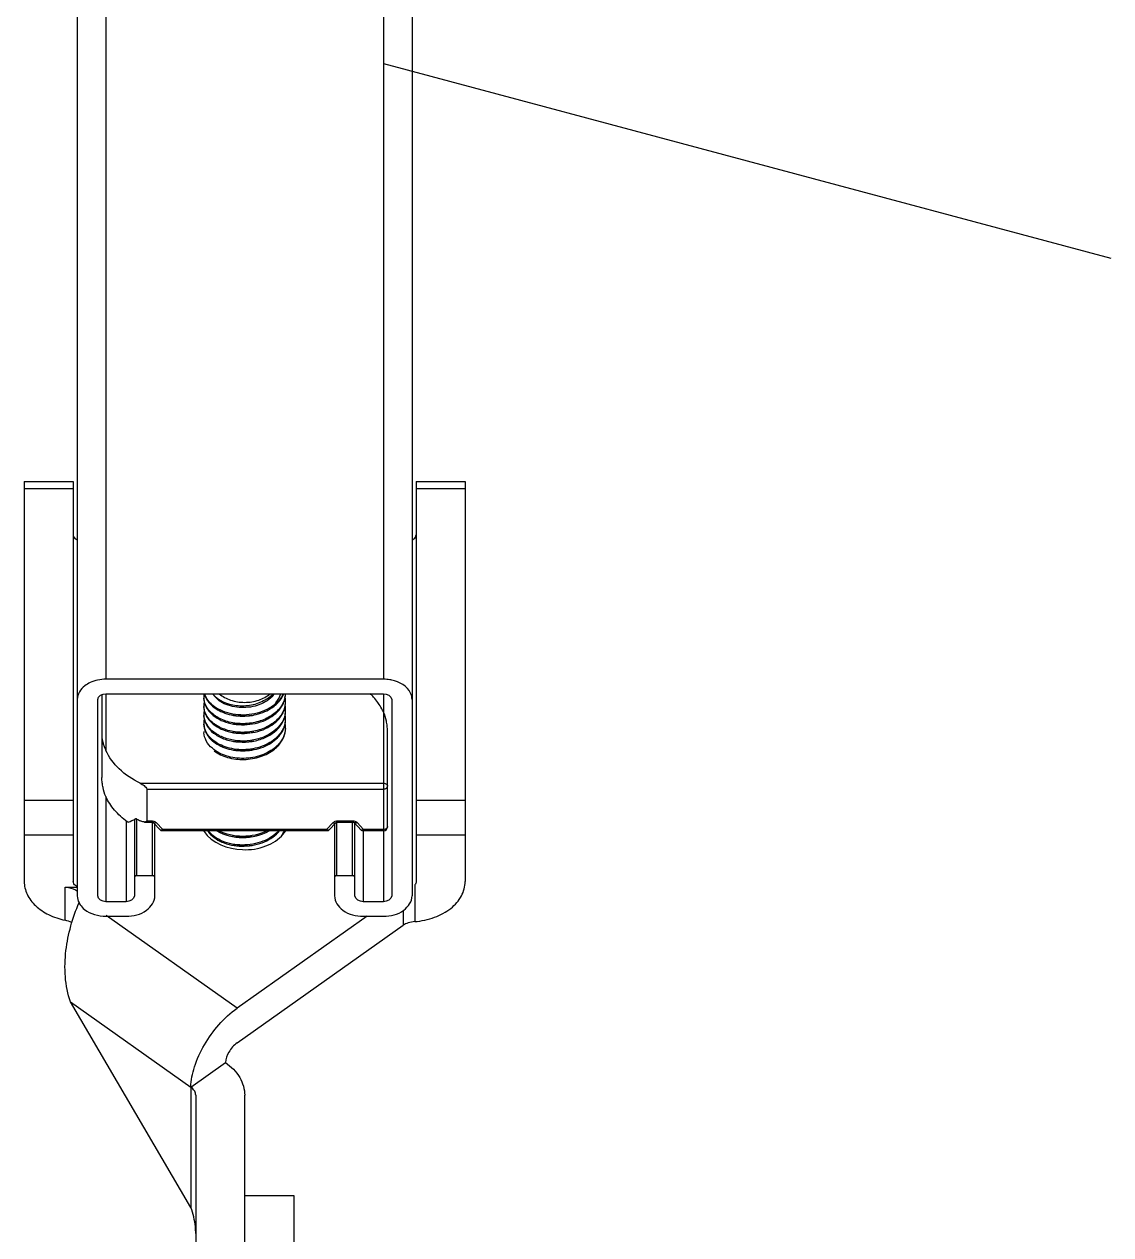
# Model space of a CAD drawing. Header units: inches. Extents: x -1293886 to -986005, y -15154 to 203628.
# Drawn here: x -1247006 to -1246361, y 84623 to 85340 of the extents above; entities that cross this region are included whole.
import ezdxf

# ---------------------------------------------------------------- set-up
doc = ezdxf.new("R2010")
doc.units = ezdxf.units.IN
doc.header["$LTSCALE"] = 100
doc.header["$MEASUREMENT"] = 0
doc.layers.add('W_DIM', color=4, linetype='Continuous')
doc.styles.get("Standard").update_dxf_attribs({"font": 'txt.shx', "bigfont": 'bzhz.shx'})
doc.dimstyles.get("Standard").update_dxf_attribs({"dimtxt": 0.18, "dimasz": 0.18, "dimexe": 0.18, "dimexo": 0.0625, "dimgap": 0.09, "dimtad": 0, "dimtih": 1, "dimtoh": 1, "dimdec": 4, "dimzin": 0, "dimdsep": 46, "dimtxsty": 'Standard', "dimcen": 0.09, "dimadec": 0, "dimazin": 0, "dimtfac": 1, "dimtdec": 4, "dimtofl": 0, "dimtmove": 0, "dimatfit": 3, "dimfxl": 0, "dimtolj": 1, "dimtzin": 0, "dimarcsym": 0})

# ---------------------------------------------------------------- blocks, each defined once
blk = doc.blocks.new('1111')
at = {"layer": 'W_DIM', "color": 7}
for p, q in [((-2286442.82, 1710738.77), (-2286442.82, 1709452.9)), ((-2286278.23, 1710738.77), (-2286278.23, 1709452.9)), ((-2286459.77, 1710726.79), (-2286459.77, 1709324.53)), ((-2286261.29, 1710726.79), (-2286261.29, 1709324.53)), ((-2286491.23, 1709570.11), (-2286462.19, 1709570.11)), ((-2286491.23, 1709570.11), (-2286491.23, 1709333.09)), ((-2286462.19, 1709570.11), (-2286462.19, 1709333.09)), ((-2286258.87, 1709570.11), (-2286229.82, 1709570.11)), ((-2286258.87, 1709570.11), (-2286258.87, 1709333.09)), ((-2286229.82, 1709570.11), (-2286229.82, 1709333.09)), ((-2286491.23, 1709565.86), (-2286462.19, 1709565.86)), ((-2286258.87, 1709565.86), (-2286229.82, 1709565.86)), ((-2286278.23, 1709452.9), (-2286442.82, 1709452.9)), ((-2286447.66, 1709324.53), (-2286447.66, 1709440.92)), ((-2286445.24, 1709443.84), (-2286445.24, 1709394.71)), ((-2286442.82, 1709444.34), (-2286278.23, 1709444.34)), ((-2286442.82, 1709444.34), (-2286442.82, 1709410.77)), ((-2286278.23, 1709444.34), (-2286278.23, 1709321.11)), ((-2286273.39, 1709440.92), (-2286273.39, 1709324.53)), ((-2286275.81, 1709365.61), (-2286275.81, 1709422.09)), ((-2286422.46, 1709391.28), (-2286278.23, 1709391.28)), ((-2286442.82, 1709383.39), (-2286442.82, 1709321.11)), ((-2286418.62, 1709387.86), (-2286278.23, 1709387.86)), ((-2286418.62, 1709387.86), (-2286418.62, 1709369.03)), ((-2286462.19, 1709381.01), (-2286491.23, 1709381.01)), ((-2286229.82, 1709381.01), (-2286258.87, 1709381.01)), ((-2286430.72, 1709368.94), (-2286430.72, 1709321.11)), ((-2286425.88, 1709370.16), (-2286425.88, 1709324.53)), ((-2286424.43, 1709336.51), (-2286424.43, 1709370.03)), ((-2286418.62, 1709369.03), (-2286415.75, 1709369.03)), ((-2286415.75, 1709369.03), (-2286415.75, 1709368.32)), ((-2286305.31, 1709369.03), (-2286296.66, 1709369.03)), ((-2286305.31, 1709369.03), (-2286305.31, 1709368.32)), ((-2286296.66, 1709369.03), (-2286296.66, 1709368.32)), ((-2286419.82, 1709368.32), (-2286415.75, 1709368.32)), ((-2286415.23, 1709336.51), (-2286415.23, 1709368.32)), ((-2286414.69, 1709368.02), (-2286410.48, 1709363.55)), ((-2286413.78, 1709324.53), (-2286413.78, 1709367.05)), ((-2286412.93, 1709367.97), (-2286409.09, 1709363.9)), ((-2286311.41, 1709363.19), (-2286409.64, 1709363.19)), ((-2286311.96, 1709363.9), (-2286409.09, 1709363.9)), ((-2286311.96, 1709363.9), (-2286308.13, 1709367.97)), ((-2286310.58, 1709363.55), (-2286306.37, 1709368.02)), ((-2286307.28, 1709367.05), (-2286307.28, 1709324.53)), ((-2286305.83, 1709336.51), (-2286305.83, 1709368.02)), ((-2286305.31, 1709368.32), (-2286296.66, 1709368.32)), ((-2286296.63, 1709336.51), (-2286296.63, 1709368.32)), ((-2286295.6, 1709368.02), (-2286291.39, 1709363.55)), ((-2286295.18, 1709324.53), (-2286295.18, 1709367.56)), ((-2286293.84, 1709367.97), (-2286290.01, 1709363.9)), ((-2286278.23, 1709363.19), (-2286290.56, 1709363.19)), ((-2286290.33, 1709363.19), (-2286290.33, 1709321.11)), ((-2286278.23, 1709363.9), (-2286290.01, 1709363.9)), ((-2286462.19, 1709360.48), (-2286491.23, 1709360.48)), ((-2286229.82, 1709360.48), (-2286258.87, 1709360.48)), ((-2286415.23, 1709336.51), (-2286424.43, 1709336.51)), ((-2286296.63, 1709336.51), (-2286305.83, 1709336.51)), ((-2286467, 1709329.67), (-2286459.77, 1709329.67)), ((-2286467, 1709310.12), (-2286467, 1709329.67)), ((-2286259.7, 1709331.17), (-2286259.7, 1709309.3)), ((-2286430.72, 1709321.11), (-2286442.82, 1709321.11)), ((-2286278.23, 1709321.11), (-2286290.33, 1709321.11)), ((-2286442.82, 1709312.55), (-2286430.72, 1709312.55)), ((-2286365.02, 1709258.03), (-2286442.59, 1709312.88)), ((-2286287.91, 1709312.55), (-2286365.02, 1709258.03)), ((-2286290.33, 1709312.55), (-2286278.23, 1709312.55)), ((-2286266.54, 1709315.96), (-2286266.54, 1709307.12)), ((-2286365.02, 1709237.5), (-2286266.54, 1709307.12)), ((-2286463.71, 1709261.71), (-2286392.4, 1709211.29)), ((-2286392.4, 1709139.98), (-2286463.71, 1709261.71)), ((-2286392.4, 1709211.29), (-2286371.86, 1709225.81)), ((-2286392.4, 1709211.29), (-2286392.4, 1709139.98)), ((-2286389.56, 1709206.44), (-2286389.56, 1708953.47)), ((-2286360.52, 1709091.26), (-2286360.52, 1709206.44)), ((-2286360.52, 1709147.11), (-2286331.47, 1709147.11)), ((-2286331.47, 1709147.11), (-2286331.47, 1708929.27))]:
    blk.add_line(p, q, dxfattribs=at)
for points in [[(-2286410.48, 1709363.55), (-2286410.23, 1709363.35), (-2286409.85, 1709363.21), (-2286409.64, 1709363.19)], [(-2286311.41, 1709363.19), (-2286311.21, 1709363.21), (-2286310.82, 1709363.35), (-2286310.58, 1709363.55)], [(-2286291.39, 1709363.55), (-2286291.15, 1709363.35), (-2286290.76, 1709363.21), (-2286290.56, 1709363.19)], [(-2286424.43, 1709336.51), (-2286425.15, 1709336.38), (-2286425.69, 1709336), (-2286425.88, 1709335.49)], [(-2286413.78, 1709335.49), (-2286413.97, 1709336), (-2286414.5, 1709336.38), (-2286415.23, 1709336.51)], [(-2286305.83, 1709336.51), (-2286306.55, 1709336.38), (-2286307.08, 1709336), (-2286307.28, 1709335.49)], [(-2286295.18, 1709335.49), (-2286295.37, 1709336), (-2286295.9, 1709336.38), (-2286296.63, 1709336.51)]]:
    blk.add_lwpolyline(points, dxfattribs=at)
for centre, radius, start, end in [((-2286278.22, 1709429.18), 23.71, 80.87064, 90.01889), ((-2286278.08, 1709430.14), 22.75, 78.03232, 80.84173), ((-2286373.64, 1709442.41), 11.09, 169.93471, 179.96451), ((-2286373.77, 1709442.42), 10.96, 180.00245, 183.32025), ((-2286373.6, 1709441.78), 11.13, 180.05196, 191.6603), ((-2286350.4, 1709444.49), 14.09, 339.13898, 349.3386), ((-2286350.08, 1709445.05), 13.76, 346.69257, 347.1405), ((-2286350.02, 1709445.04), 13.7, 347.13961, 348.91447), ((-2286349.81, 1709445), 13.49, 348.90294, 357.19164), ((-2286349.86, 1709444.37), 13.54, 349.4125, 349.81941), ((-2286349.74, 1709444.35), 13.41, 349.81007, 359.97052), ((-2286349.87, 1709439.82), 13.55, 8.77206, 9.15285), ((-2286349.71, 1709439.84), 13.39, 0.02414, 8.78333), ((-2286313.99, 1709415.22), 40.31, 42.24936, 46.35796), ((-2286373.6, 1709437.27), 11.13, 168.20824, 179.94681), ((-2286373.77, 1709437.28), 10.96, 180.00247, 183.31902), ((-2286373.6, 1709436.65), 11.13, 180.05224, 191.71028), ((-2286373.6, 1709432.14), 11.13, 168.26037, 179.94743), ((-2286350.34, 1709439.33), 14.03, 339.32179, 350.23771), ((-2286349.9, 1709439.88), 13.58, 348.63025, 349.8187), ((-2286349.8, 1709434.73), 13.48, 348.9773, 357.22897), ((-2286349.88, 1709439.88), 13.56, 349.81912, 350.92991), ((-2286349.86, 1709439.23), 13.54, 350.31567, 352.54659), ((-2286349.73, 1709434.71), 13.41, 0.03081, 9.7049), ((-2286349.72, 1709434.08), 13.4, 350.61146, 359.97068), ((-2286349.75, 1709439.86), 13.43, 350.92569, 355.66472), ((-2286349.68, 1709439.21), 13.36, 352.5397, 359.98373), ((-2286349.65, 1709439.85), 13.33, 355.67125, 356.59082), ((-2286349.64, 1709439.85), 13.31, 356.59092, 357.2293), ((-2286349.62, 1709439.85), 13.3, 357.22905, 359.99931), ((-2286349.58, 1709434.71), 13.26, 357.25092, 359.99836), ((-2286373.77, 1709432.15), 10.96, 180.00244, 183.31981), ((-2286373.61, 1709431.51), 11.12, 180.04962, 191.36786), ((-2286373.59, 1709427), 11.14, 167.90943, 179.94326), ((-2286373.78, 1709427.01), 10.96, 180.00254, 183.31521), ((-2286361.56, 1709458.85), 27.9, 280.12301, 282.92802), ((-2286349.8, 1709429.59), 13.48, 349.26916, 357.23316), ((-2286349.74, 1709429.57), 13.42, 0.03322, 10.01844), ((-2286349.74, 1709424.44), 13.42, 0.03323, 10.0043), ((-2286349.72, 1709428.94), 13.4, 350.59691, 359.97057), ((-2286349.58, 1709429.58), 13.26, 357.25382, 359.99829), ((-2286373.78, 1709421.88), 10.96, 180.00254, 183.31521), ((-2286349.58, 1709424.44), 13.26, 357.25382, 359.99829), ((-2286361.96, 1709441.79), 26.23, 257.57306, 259.69726), ((-2286355.5, 1709427.99), 20.27, 311.8202, 317.35115), ((-2286397.69, 1709419.7), 56.4, 241.73536, 243.94344), ((-2286370.57, 1709372.08), 16.88, 211.96558, 213.53527), ((-2286373.77, 1709364.37), 10.96, 186.21449, 188.32095), ((-2286373.26, 1709365.48), 11.48, 191.51911, 196.3654), ((-2286370.25, 1709371.52), 14.89, 214.1434, 218.90056), ((-2286369.79, 1709371.88), 15.47, 218.87249, 219.15309), ((-2286369.61, 1709372.03), 15.71, 219.15644, 220.76697), ((-2286351.18, 1709367.62), 14.91, 334.36724, 341.5372), ((-2286350.66, 1709367.44), 14.36, 341.57923, 342.7354), ((-2286349.48, 1709362.91), 13.15, 0.95008, 1.19779), ((-2286278.23, 1709365.61), 2.42, 270.0008, 359.99972), ((-2286449.43, 1709325.24), 10.48, 207.68982, 214.3075)]:
    blk.add_arc(centre, radius, start, end, dxfattribs=at)
blk.add_ellipse((-2286392.32, 1709434.41), major_axis=(49.34, 65.97), ratio=0.292406, start_param=3.562723, end_param=3.670193, dxfattribs=at)
for points, knots in [([(-2286462.19, 1709538.47), (-2286462.19, 1709538.18), (-2286461.94, 1709536.85), (-2286460.73, 1709535.91), (-2286459.79, 1709535.52)], [0, 0, 0, 0, 0.22722, 1, 1, 1, 1]), ([(-2286261.26, 1709535.52), (-2286260.91, 1709535.66), (-2286259.76, 1709536.26), (-2286258.87, 1709537.54), (-2286258.87, 1709538.47)], [0, 0, 0, 0, 0.2888, 1, 1, 1, 1]), ([(-2286452.14, 1709450.92), (-2286453.26, 1709450.4), (-2286456.98, 1709448.28), (-2286459.77, 1709443.99), (-2286459.77, 1709440.92)], [0, 0, 0, 0, 0.286732, 1, 1, 1, 1]), ([(-2286261.29, 1709440.92), (-2286261.29, 1709442.2), (-2286262.7, 1709448.09), (-2286268.93, 1709451.45), (-2286273.37, 1709452.39)], [0, 0, 0, 0, 0.221136, 1, 1, 1, 1]), ([(-2286336.69, 1709441.88), (-2286337.21, 1709439.66), (-2286339.56, 1709435.2), (-2286345.61, 1709430.28), (-2286353.44, 1709427.18), (-2286362.1, 1709426.2), (-2286370.56, 1709427.38), (-2286377.83, 1709430.57), (-2286383.05, 1709435.46), (-2286384.6, 1709439.75), (-2286384.71, 1709441.78)], [0, 0, 0, 0, 0.111968, 0.236912, 0.374448, 0.518156, 0.658848, 0.787879, 0.900583, 1, 1, 1, 1]), ([(-2286343.43, 1709437.36), (-2286346.7, 1709434.9), (-2286354.73, 1709431.6), (-2286365.4, 1709431.42), (-2286373.39, 1709433.64), (-2286378.42, 1709436.34), (-2286382.24, 1709439.9), (-2286383.81, 1709442.85), (-2286384.26, 1709444.33)], [0, 0, 0, 0, 0.262112, 0.537776, 0.66937, 0.790942, 0.900704, 1, 1, 1, 1]), ([(-2286383.64, 1709442.07), (-2286383.49, 1709441.76), (-2286382.83, 1709440.47), (-2286381.96, 1709439.29), (-2286381.22, 1709438.48)], [0, 0, 0, 0, 0.24232, 1, 1, 1, 1]), ([(-2286379.64, 1709444.31), (-2286376.28, 1709440.27), (-2286369.18, 1709437.43), (-2286360.97, 1709437.11), (-2286355.11, 1709437.76), (-2286350.88, 1709439.26), (-2286348.42, 1709440.74)], [0, 0, 0, 0, 0.471992, 0.606824, 0.74197, 1, 1, 1, 1]), ([(-2286342.8, 1709444.34), (-2286344.73, 1709441.73), (-2286350.61, 1709437.53), (-2286361.02, 1709435.44), (-2286371.27, 1709437.03), (-2286377.03, 1709440.87), (-2286378.8, 1709443.3)], [0, 0, 0, 0, 0.241934, 0.512224, 0.776098, 1, 1, 1, 1]), ([(-2286375.61, 1709444.31), (-2286373.68, 1709442.61), (-2286368.77, 1709440.02), (-2286360.53, 1709438.78), (-2286352.29, 1709440.02), (-2286347.38, 1709442.61), (-2286345.45, 1709444.31)], [0, 0, 0, 0, 0.238191, 0.5, 0.761809, 1, 1, 1, 1]), ([(-2286348.42, 1709440.74), (-2286347.96, 1709440.98), (-2286346.22, 1709441.98), (-2286344.63, 1709443.24), (-2286343.62, 1709444.32)], [0, 0, 0, 0, 0.261206, 1, 1, 1, 1]), ([(-2286343.43, 1709437.36), (-2286342.76, 1709437.83), (-2286340.34, 1709439.74), (-2286338.36, 1709442.27), (-2286337.44, 1709444.34)], [0, 0, 0, 0, 0.267033, 1, 1, 1, 1]), ([(-2286343.43, 1709437.36), (-2286342.93, 1709437.87), (-2286341.09, 1709439.92), (-2286339.69, 1709442.39), (-2286339.05, 1709444.32)], [0, 0, 0, 0, 0.260314, 1, 1, 1, 1]), ([(-2286340.41, 1709439.48), (-2286340.23, 1709439.68), (-2286339.52, 1709440.5), (-2286338.9, 1709441.38), (-2286338.48, 1709442.07)], [0, 0, 0, 0, 0.254857, 1, 1, 1, 1]), ([(-2286280.77, 1709438), (-2286281.02, 1709438.38), (-2286282.06, 1709439.88), (-2286283.22, 1709441.3), (-2286284.15, 1709442.32)], [0, 0, 0, 0, 0.245927, 1, 1, 1, 1]), ([(-2286336.59, 1709437.21), (-2286337.04, 1709434.96), (-2286339.26, 1709430.42), (-2286345.24, 1709425.35), (-2286353.07, 1709422.14), (-2286361.79, 1709421.06), (-2286370.35, 1709422.18), (-2286377.71, 1709425.35), (-2286383.02, 1709430.26), (-2286384.59, 1709434.6), (-2286384.71, 1709436.65)], [0, 0, 0, 0, 0.111438, 0.235731, 0.372938, 0.516745, 0.657844, 0.787365, 0.900423, 1, 1, 1, 1]), ([(-2286383.65, 1709436.95), (-2286383.5, 1709436.63), (-2286382.83, 1709435.34), (-2286381.96, 1709434.15), (-2286381.22, 1709433.34)], [0, 0, 0, 0, 0.242292, 1, 1, 1, 1]), ([(-2286381.22, 1709438.48), (-2286379.15, 1709436.2), (-2286373.33, 1709432.55), (-2286363.1, 1709430.53), (-2286352.39, 1709431.73), (-2286345.81, 1709434.85), (-2286343.1, 1709436.97)], [0, 0, 0, 0, 0.225132, 0.482573, 0.749584, 1, 1, 1, 1]), ([(-2286381.22, 1709433.34), (-2286378.73, 1709430.6), (-2286373.37, 1709427.6), (-2286365.56, 1709425.94), (-2286359.06, 1709425.81), (-2286352.66, 1709426.92), (-2286345.19, 1709429.8), (-2286340.42, 1709433.74), (-2286338.48, 1709436.93)], [0, 0, 0, 0, 0.231819, 0.363306, 0.499507, 0.635491, 0.766568, 1, 1, 1, 1]), ([(-2286343.1, 1709436.97), (-2286342.86, 1709437.16), (-2286341.91, 1709437.94), (-2286341.02, 1709438.79), (-2286340.41, 1709439.48)], [0, 0, 0, 0, 0.25532, 1, 1, 1, 1]), ([(-2286278.23, 1709433.41), (-2286278.41, 1709433.8), (-2286279.16, 1709435.38), (-2286280.04, 1709436.9), (-2286280.77, 1709438)], [0, 0, 0, 0, 0.246381, 1, 1, 1, 1]), ([(-2286275.81, 1709422.09), (-2286275.81, 1709422.63), (-2286275.9, 1709423.66), (-2286276.1, 1709425.67), (-2286276.66, 1709428.97), (-2286277.47, 1709431.71), (-2286278.23, 1709433.41)], [0, 0, 0, 0, 0.138161, 0.267841, 0.521134, 1, 1, 1, 1]), ([(-2286384.73, 1709426.37), (-2286384.73, 1709424.41), (-2286383.54, 1709420.22), (-2286380.6, 1709417.12), (-2286378.87, 1709415.78)], [0, 0, 0, 0, 0.471695, 1, 1, 1, 1]), ([(-2286338.49, 1709427.29), (-2286340.92, 1709423.31), (-2286347.41, 1709418.72), (-2286357.12, 1709416.29), (-2286365.11, 1709416.15), (-2286372.62, 1709417.83), (-2286378.9, 1709421.12), (-2286383.32, 1709425.77), (-2286384.61, 1709429.66), (-2286384.71, 1709431.51)], [0, 0, 0, 0, 0.247397, 0.387799, 0.530345, 0.667239, 0.791958, 0.901708, 1, 1, 1, 1]), ([(-2286379.62, 1709417.04), (-2286381.07, 1709418.27), (-2286383.51, 1709421.07), (-2286384.61, 1709424.66), (-2286384.71, 1709426.38)], [0, 0, 0, 0, 0.52477, 1, 1, 1, 1]), ([(-2286384.51, 1709429.32), (-2286384.15, 1709427.52), (-2286382.4, 1709423.86), (-2286377.64, 1709419.64), (-2286371.25, 1709416.75), (-2286363.83, 1709415.42), (-2286356.07, 1709415.82), (-2286346.77, 1709418.44), (-2286340.63, 1709423), (-2286338.35, 1709426.87)], [0, 0, 0, 0, 0.099803, 0.212169, 0.338787, 0.476105, 0.61766, 0.756186, 1, 1, 1, 1]), ([(-2286383.65, 1709431.81), (-2286383.5, 1709431.49), (-2286382.84, 1709430.2), (-2286381.96, 1709429.02), (-2286381.22, 1709428.21)], [0, 0, 0, 0, 0.242309, 1, 1, 1, 1]), ([(-2286381.22, 1709428.21), (-2286378.73, 1709425.46), (-2286373.38, 1709422.47), (-2286365.56, 1709420.8), (-2286359.06, 1709420.68), (-2286352.66, 1709421.79), (-2286345.19, 1709424.67), (-2286340.42, 1709428.61), (-2286338.48, 1709431.8)], [0, 0, 0, 0, 0.231805, 0.363293, 0.499495, 0.635484, 0.766566, 1, 1, 1, 1]), ([(-2286356.65, 1709431.38), (-2286357.57, 1709431.22), (-2286361.2, 1709430.76), (-2286364.93, 1709430.98), (-2286367.6, 1709431.57)], [0, 0, 0, 0, 0.253006, 1, 1, 1, 1]), ([(-2286356.23, 1709426.33), (-2286357.17, 1709426.15), (-2286360.9, 1709425.62), (-2286364.75, 1709425.82), (-2286367.5, 1709426.42)], [0, 0, 0, 0, 0.252727, 1, 1, 1, 1]), ([(-2286336.57, 1709432.15), (-2286336.65, 1709431.73), (-2286337.07, 1709430.03), (-2286337.8, 1709428.41), (-2286338.49, 1709427.29)], [0, 0, 0, 0, 0.245205, 1, 1, 1, 1]), ([(-2286337.98, 1709422.4), (-2286337.8, 1709422.75), (-2286337.14, 1709424.13), (-2286336.69, 1709425.62), (-2286336.5, 1709426.75)], [0, 0, 0, 0, 0.255239, 1, 1, 1, 1]), ([(-2286336.56, 1709427.09), (-2286336.62, 1709426.76), (-2286336.92, 1709425.46), (-2286337.4, 1709424.2), (-2286337.85, 1709423.3)], [0, 0, 0, 0, 0.246649, 1, 1, 1, 1]), ([(-2286445.24, 1709418.67), (-2286445.24, 1709418.88), (-2286445.11, 1709417.63), (-2286445, 1709417.17), (-2286444.77, 1709416.08), (-2286444.5, 1709415.12), (-2286444.17, 1709414.08), (-2286443.63, 1709412.62), (-2286443.16, 1709411.52), (-2286442.82, 1709410.77)], [0, 0, 0, 0, 0.078745, 0.19228, 0.31189, 0.436571, 0.566746, 0.703259, 1, 1, 1, 1]), ([(-2286379.7, 1709411.97), (-2286381.12, 1709413.2), (-2286383.53, 1709415.98), (-2286384.61, 1709419.54), (-2286384.71, 1709421.24)], [0, 0, 0, 0, 0.524463, 1, 1, 1, 1]), ([(-2286340.59, 1709419.39), (-2286342.87, 1709416.9), (-2286349.04, 1709412.92), (-2286359.76, 1709410.63), (-2286370.59, 1709411.73), (-2286377.11, 1709414.89), (-2286379.62, 1709417.04)], [0, 0, 0, 0, 0.239543, 0.50309, 0.765417, 1, 1, 1, 1]), ([(-2286378.87, 1709415.78), (-2286376.24, 1709413.76), (-2286369.67, 1709410.87), (-2286358.92, 1709410.06), (-2286348.43, 1709412.55), (-2286342.47, 1709416.59), (-2286340.29, 1709419.07)], [0, 0, 0, 0, 0.237667, 0.50065, 0.762696, 1, 1, 1, 1]), ([(-2286355.07, 1709421.45), (-2286356.13, 1709421.19), (-2286360.37, 1709420.44), (-2286364.78, 1709420.64), (-2286367.92, 1709421.38)], [0, 0, 0, 0, 0.252464, 1, 1, 1, 1]), ([(-2286336.34, 1709423.81), (-2286336.42, 1709422.1), (-2286337.3, 1709418.57), (-2286339.35, 1709415.6), (-2286340.59, 1709414.25)], [0, 0, 0, 0, 0.483641, 1, 1, 1, 1]), ([(-2286337.85, 1709423.3), (-2286338.03, 1709422.95), (-2286338.8, 1709421.55), (-2286339.77, 1709420.27), (-2286340.59, 1709419.39)], [0, 0, 0, 0, 0.24363, 1, 1, 1, 1]), ([(-2286340.29, 1709413.94), (-2286339.06, 1709415.34), (-2286337.06, 1709418.43), (-2286336.32, 1709422.06), (-2286336.32, 1709423.8)], [0, 0, 0, 0, 0.515614, 1, 1, 1, 1]), ([(-2286340.29, 1709419.07), (-2286340.06, 1709419.33), (-2286339.2, 1709420.37), (-2286338.45, 1709421.51), (-2286337.98, 1709422.4)], [0, 0, 0, 0, 0.256096, 1, 1, 1, 1]), ([(-2286341.98, 1709412.88), (-2286344.43, 1709410.68), (-2286350.6, 1709407.28), (-2286360.96, 1709405.5), (-2286371.22, 1709406.83), (-2286377.33, 1709409.92), (-2286379.7, 1709411.97)], [0, 0, 0, 0, 0.244054, 0.507922, 0.767735, 1, 1, 1, 1]), ([(-2286355.35, 1709416.25), (-2286356.28, 1709416.03), (-2286360.01, 1709415.38), (-2286363.87, 1709415.47), (-2286366.66, 1709415.98)], [0, 0, 0, 0, 0.251553, 1, 1, 1, 1]), ([(-2286342.92, 1709411.44), (-2286342.68, 1709411.63), (-2286341.75, 1709412.41), (-2286340.88, 1709413.26), (-2286340.29, 1709413.94)], [0, 0, 0, 0, 0.255282, 1, 1, 1, 1]), ([(-2286422.46, 1709391.28), (-2286426.99, 1709393.5), (-2286435.08, 1709398.82), (-2286440.98, 1709406.67), (-2286442.82, 1709410.77)], [0, 0, 0, 0, 0.528487, 1, 1, 1, 1]), ([(-2286378.67, 1709410.5), (-2286376.3, 1709408.72), (-2286370.48, 1709406.06), (-2286360.87, 1709404.93), (-2286351.19, 1709406.52), (-2286345.34, 1709409.51), (-2286342.92, 1709411.44)], [0, 0, 0, 0, 0.234486, 0.493055, 0.755143, 1, 1, 1, 1]), ([(-2286355.35, 1709411.11), (-2286356.29, 1709410.9), (-2286360.07, 1709410.24), (-2286363.99, 1709410.34), (-2286366.8, 1709410.87)], [0, 0, 0, 0, 0.251672, 1, 1, 1, 1]), ([(-2286442.82, 1709383.39), (-2286443.58, 1709385.08), (-2286444.39, 1709387.83), (-2286444.95, 1709391.12), (-2286445.15, 1709393.13), (-2286445.24, 1709394.17), (-2286445.24, 1709394.71)], [0, 0, 0, 0, 0.478872, 0.732167, 0.861849, 1, 1, 1, 1]), ([(-2286422.46, 1709391.28), (-2286421.66, 1709390.89), (-2286420.48, 1709390.16), (-2286419.19, 1709389.03), (-2286418.62, 1709388.26), (-2286418.62, 1709387.86)], [0, 0, 0, 0, 0.508644, 0.771516, 1, 1, 1, 1]), ([(-2286278.23, 1709391.28), (-2286277.64, 1709391.28), (-2286276.74, 1709391.06), (-2286275.96, 1709390.29), (-2286275.81, 1709389.8), (-2286275.81, 1709389.57)], [0, 0, 0, 0, 0.552527, 0.789194, 1, 1, 1, 1]), ([(-2286430.17, 1709368.5), (-2286432.94, 1709370.5), (-2286437.89, 1709374.92), (-2286441.53, 1709380.51), (-2286442.82, 1709383.39)], [0, 0, 0, 0, 0.520159, 1, 1, 1, 1]), ([(-2286278.23, 1709387.86), (-2286277.64, 1709387.86), (-2286276.74, 1709388.08), (-2286275.96, 1709388.86), (-2286275.81, 1709389.34), (-2286275.81, 1709389.57)], [0, 0, 0, 0, 0.552515, 0.789179, 1, 1, 1, 1]), ([(-2286424.39, 1709370.03), (-2286424.47, 1709370.06), (-2286424.71, 1709370.18), (-2286425.03, 1709370.25), (-2286425.2, 1709370.16)], [0, 0, 0, 0, 0.298771, 1, 1, 1, 1]), ([(-2286419.82, 1709368.32), (-2286420.03, 1709368.32), (-2286420.95, 1709368.41), (-2286421.83, 1709368.72), (-2286422.46, 1709369.03)], [0, 0, 0, 0, 0.232638, 1, 1, 1, 1]), ([(-2286418.62, 1709369.03), (-2286418.62, 1709368.91), (-2286418.7, 1709368.66), (-2286419.15, 1709368.36), (-2286419.55, 1709368.32), (-2286419.82, 1709368.32)], [0, 0, 0, 0, 0.239055, 0.472377, 1, 1, 1, 1]), ([(-2286415.75, 1709369.03), (-2286415.57, 1709369.03), (-2286414.89, 1709369), (-2286414.21, 1709368.81), (-2286413.76, 1709368.58)], [0, 0, 0, 0, 0.258297, 1, 1, 1, 1]), ([(-2286307.29, 1709368.58), (-2286307.15, 1709368.65), (-2286306.52, 1709368.92), (-2286305.83, 1709369.03), (-2286305.31, 1709369.03)], [0, 0, 0, 0, 0.240525, 1, 1, 1, 1]), ([(-2286295.17, 1709368.79), (-2286295.04, 1709368.74), (-2286294.55, 1709368.55), (-2286294.11, 1709368.25), (-2286293.84, 1709367.97)], [0, 0, 0, 0, 0.265871, 1, 1, 1, 1]), ([(-2286429.71, 1709368.29), (-2286429.75, 1709368.3), (-2286429.91, 1709368.34), (-2286430.06, 1709368.42), (-2286430.17, 1709368.5)], [0, 0, 0, 0, 0.224258, 1, 1, 1, 1]), ([(-2286415.75, 1709368.32), (-2286415.49, 1709368.32), (-2286415.12, 1709368.26), (-2286414.77, 1709368.1), (-2286414.69, 1709368.02)], [0, 0, 0, 0, 0.694252, 1, 1, 1, 1]), ([(-2286413.79, 1709367.72), (-2286413.88, 1709367.72), (-2286414.2, 1709367.72), (-2286414.53, 1709367.85), (-2286414.69, 1709368.02)], [0, 0, 0, 0, 0.28225, 1, 1, 1, 1]), ([(-2286412.93, 1709367.97), (-2286413, 1709367.93), (-2286413.27, 1709367.82), (-2286413.57, 1709367.74), (-2286413.79, 1709367.72)], [0, 0, 0, 0, 0.268193, 1, 1, 1, 1]), ([(-2286409.09, 1709363.9), (-2286409.22, 1709363.78), (-2286409.47, 1709363.6), (-2286409.92, 1709363.36), (-2286410.34, 1709363.4), (-2286410.48, 1709363.55)], [0, 0, 0, 0, 0.333929, 0.607776, 1, 1, 1, 1]), ([(-2286409.64, 1709363.19), (-2286409.54, 1709363.19), (-2286409.3, 1709363.46), (-2286409.18, 1709363.72), (-2286409.09, 1709363.9)], [0, 0, 0, 0, 0.344146, 1, 1, 1, 1]), ([(-2286384.64, 1709362.76), (-2286379.99, 1709355.74), (-2286365.27, 1709350.43), (-2286348.25, 1709353.08), (-2286340.3, 1709357.96), (-2286337.64, 1709361.13)], [0, 0, 0, 0, 0.487782, 0.759802, 1, 1, 1, 1]), ([(-2286340.36, 1709363.16), (-2286342.85, 1709360.35), (-2286349.83, 1709355.98), (-2286361.82, 1709353.98), (-2286373.48, 1709356.03), (-2286380.02, 1709360.42), (-2286382.11, 1709363.17)], [0, 0, 0, 0, 0.244143, 0.51353, 0.775518, 1, 1, 1, 1]), ([(-2286381.5, 1709361.77), (-2286379.21, 1709359.12), (-2286372.44, 1709355.02), (-2286360.69, 1709353.35), (-2286348.85, 1709355.72), (-2286342.11, 1709360.31), (-2286339.8, 1709363.18)], [0, 0, 0, 0, 0.228358, 0.491922, 0.759562, 1, 1, 1, 1]), ([(-2286376.99, 1709363.15), (-2286372.52, 1709360.42), (-2286361.58, 1709357.91), (-2286350.71, 1709360.45), (-2286346, 1709363.14)], [0, 0, 0, 0, 0.491142, 1, 1, 1, 1]), ([(-2286347.2, 1709363.14), (-2286351.65, 1709360.88), (-2286361.63, 1709358.75), (-2286371.66, 1709360.88), (-2286375.92, 1709363.18)], [0, 0, 0, 0, 0.508141, 1, 1, 1, 1]), ([(-2286337.2, 1709363.17), (-2286337.31, 1709362.89), (-2286337.77, 1709361.75), (-2286338.38, 1709360.67), (-2286338.89, 1709359.91)], [0, 0, 0, 0, 0.245608, 1, 1, 1, 1]), ([(-2286310.58, 1709363.55), (-2286310.72, 1709363.4), (-2286311.13, 1709363.36), (-2286311.58, 1709363.6), (-2286311.83, 1709363.78), (-2286311.96, 1709363.9)], [0, 0, 0, 0, 0.392224, 0.666072, 1, 1, 1, 1]), ([(-2286311.96, 1709363.9), (-2286311.88, 1709363.72), (-2286311.75, 1709363.46), (-2286311.52, 1709363.19), (-2286311.41, 1709363.19)], [0, 0, 0, 0, 0.655854, 1, 1, 1, 1]), ([(-2286308.13, 1709367.97), (-2286308.05, 1709367.93), (-2286307.78, 1709367.82), (-2286307.48, 1709367.74), (-2286307.27, 1709367.72)], [0, 0, 0, 0, 0.268193, 1, 1, 1, 1]), ([(-2286307.27, 1709367.72), (-2286307.18, 1709367.72), (-2286306.86, 1709367.72), (-2286306.52, 1709367.85), (-2286306.37, 1709368.02)], [0, 0, 0, 0, 0.28225, 1, 1, 1, 1]), ([(-2286306.37, 1709368.02), (-2286306.29, 1709368.1), (-2286305.94, 1709368.26), (-2286305.57, 1709368.32), (-2286305.31, 1709368.32)], [0, 0, 0, 0, 0.30582, 1, 1, 1, 1]), ([(-2286296.66, 1709368.32), (-2286296.4, 1709368.32), (-2286296.03, 1709368.26), (-2286295.68, 1709368.1), (-2286295.6, 1709368.02)], [0, 0, 0, 0, 0.694252, 1, 1, 1, 1]), ([(-2286293.84, 1709367.97), (-2286293.96, 1709367.91), (-2286294.38, 1709367.74), (-2286294.88, 1709367.68), (-2286295.19, 1709367.77)], [0, 0, 0, 0, 0.286288, 1, 1, 1, 1]), ([(-2286290.01, 1709363.9), (-2286290.13, 1709363.78), (-2286290.39, 1709363.6), (-2286290.84, 1709363.36), (-2286291.25, 1709363.4), (-2286291.39, 1709363.55)], [0, 0, 0, 0, 0.333929, 0.607776, 1, 1, 1, 1]), ([(-2286290.56, 1709363.19), (-2286290.45, 1709363.19), (-2286290.22, 1709363.46), (-2286290.09, 1709363.72), (-2286290.01, 1709363.9)], [0, 0, 0, 0, 0.344146, 1, 1, 1, 1]), ([(-2286275.81, 1709365.61), (-2286275.81, 1709365.38), (-2286275.96, 1709364.9), (-2286276.74, 1709364.12), (-2286277.64, 1709363.9), (-2286278.23, 1709363.9)], [0, 0, 0, 0, 0.210821, 0.447485, 1, 1, 1, 1]), ([(-2286356.03, 1709359.62), (-2286357.05, 1709359.41), (-2286361.1, 1709358.83), (-2286365.28, 1709359.11), (-2286368.24, 1709359.84)], [0, 0, 0, 0, 0.253335, 1, 1, 1, 1]), ([(-2286356.52, 1709354.39), (-2286357.44, 1709354.22), (-2286361.1, 1709353.74), (-2286364.85, 1709353.96), (-2286367.54, 1709354.54)], [0, 0, 0, 0, 0.252903, 1, 1, 1, 1]), ([(-2286491.23, 1709333.09), (-2286491.23, 1709330.51), (-2286489.92, 1709325.06), (-2286484.59, 1709318.17), (-2286476.67, 1709312.92), (-2286470.36, 1709310.83), (-2286467, 1709310.12)], [0, 0, 0, 0, 0.215862, 0.450689, 0.713102, 1, 1, 1, 1]), ([(-2286459.79, 1709330.14), (-2286460.14, 1709330.28), (-2286461.29, 1709330.87), (-2286462.19, 1709332.16), (-2286462.19, 1709333.09)], [0, 0, 0, 0, 0.2888, 1, 1, 1, 1]), ([(-2286259.7, 1709309.3), (-2286255.72, 1709309.63), (-2286248.13, 1709311.24), (-2286238.35, 1709316.43), (-2286231.55, 1709323.91), (-2286229.82, 1709330.16), (-2286229.82, 1709333.09)], [0, 0, 0, 0, 0.28821, 0.553531, 0.788229, 1, 1, 1, 1]), ([(-2286467, 1709329.67), (-2286466.32, 1709329.67), (-2286463.76, 1709329.48), (-2286461.19, 1709328.52), (-2286459.72, 1709327.34)], [0, 0, 0, 0, 0.265386, 1, 1, 1, 1]), ([(-2286463.71, 1709261.71), (-2286467.19, 1709271.3), (-2286468.1, 1709292.15), (-2286462.61, 1709311.6), (-2286458.63, 1709320.55)], [0, 0, 0, 0, 0.510211, 1, 1, 1, 1]), ([(-2286458.09, 1709319.34), (-2286457.37, 1709318.28), (-2286453.34, 1709314.14), (-2286447.24, 1709312.55), (-2286442.82, 1709312.55)], [0, 0, 0, 0, 0.224309, 1, 1, 1, 1]), ([(-2286430.72, 1709312.55), (-2286426.56, 1709312.55), (-2286418.82, 1709314.14), (-2286413.78, 1709321.26), (-2286413.78, 1709324.53)], [0, 0, 0, 0, 0.559767, 1, 1, 1, 1]), ([(-2286307.28, 1709324.53), (-2286307.28, 1709321.26), (-2286302.23, 1709314.14), (-2286294.5, 1709312.55), (-2286290.33, 1709312.55)], [0, 0, 0, 0, 0.440233, 1, 1, 1, 1]), ([(-2286278.23, 1709312.55), (-2286274.07, 1709312.55), (-2286266.33, 1709314.14), (-2286261.29, 1709321.26), (-2286261.29, 1709324.53)], [0, 0, 0, 0, 0.559767, 1, 1, 1, 1]), ([(-2286392.4, 1709211.29), (-2286392.4, 1709215.33), (-2286390.56, 1709224.15), (-2286382.68, 1709240.95), (-2286372.93, 1709252.43), (-2286365.02, 1709258.03)], [0, 0, 0, 0, 0.218267, 0.476674, 1, 1, 1, 1]), ([(-2286365.02, 1709237.5), (-2286367, 1709236.1), (-2286370.04, 1709232.5), (-2286371.86, 1709228), (-2286371.86, 1709225.81)], [0, 0, 0, 0, 0.525314, 1, 1, 1, 1]), ([(-2286371.86, 1709225.81), (-2286368.54, 1709223.46), (-2286362.87, 1709217.86), (-2286360.52, 1709210.07), (-2286360.52, 1709206.44)], [0, 0, 0, 0, 0.528923, 1, 1, 1, 1]), ([(-2286389.56, 1709206.44), (-2286389.56, 1709206.89), (-2286389.83, 1709208.82), (-2286391.2, 1709210.44), (-2286392.4, 1709211.29)], [0, 0, 0, 0, 0.234763, 1, 1, 1, 1]), ([(-2286389.56, 1709124.63), (-2286389.56, 1709125.95), (-2286389.81, 1709131.17), (-2286391.03, 1709136.33), (-2286392.4, 1709139.98)], [0, 0, 0, 0, 0.253333, 1, 1, 1, 1])]:
    blk.add_open_spline(points, degree=3, knots=knots, dxfattribs=at)
for points in [[(-2286447.69, 1709452.39), (-2286449.22, 1709452.07), (-2286450.72, 1709451.58), (-2286452.14, 1709450.92)], [(-2286442.82, 1709452.9), (-2286444.45, 1709452.9), (-2286446.09, 1709452.73), (-2286447.69, 1709452.39)], [(-2286447.66, 1709440.92), (-2286447.66, 1709442.89), (-2286444.8, 1709444.34), (-2286442.82, 1709444.34)], [(-2286384.43, 1709444.34), (-2286384.24, 1709443.56), (-2286383.98, 1709442.8), (-2286383.64, 1709442.07)], [(-2286338.48, 1709442.07), (-2286338.04, 1709442.79), (-2286337.66, 1709443.54), (-2286337.34, 1709444.32)], [(-2286278.23, 1709444.34), (-2286276.26, 1709444.34), (-2286273.39, 1709442.89), (-2286273.39, 1709440.92)], [(-2286384.5, 1709439.53), (-2286384.32, 1709438.65), (-2286384.03, 1709437.77), (-2286383.65, 1709436.95)], [(-2286384.5, 1709434.39), (-2286384.32, 1709433.5), (-2286384.02, 1709432.64), (-2286383.65, 1709431.81)], [(-2286338.48, 1709436.93), (-2286337.99, 1709437.73), (-2286337.57, 1709438.59), (-2286337.23, 1709439.47)], [(-2286338.48, 1709431.8), (-2286337.98, 1709432.62), (-2286337.55, 1709433.48), (-2286337.22, 1709434.38)], [(-2286338.35, 1709426.87), (-2286337.91, 1709427.63), (-2286337.52, 1709428.43), (-2286337.21, 1709429.26)], [(-2286337.21, 1709429.26), (-2286336.89, 1709430.11), (-2286336.65, 1709431), (-2286336.5, 1709431.89)], [(-2286296.66, 1709369.03), (-2286296.16, 1709369.03), (-2286295.65, 1709368.95), (-2286295.17, 1709368.79)], [(-2286429.46, 1709368.3), (-2286429.54, 1709368.27), (-2286429.63, 1709368.28), (-2286429.71, 1709368.29)], [(-2286413.76, 1709368.58), (-2286413.46, 1709368.42), (-2286413.16, 1709368.22), (-2286412.93, 1709367.97)], [(-2286337.64, 1709361.13), (-2286337.1, 1709361.77), (-2286336.61, 1709362.44), (-2286336.17, 1709363.14)], [(-2286308.13, 1709367.97), (-2286307.89, 1709368.22), (-2286307.6, 1709368.42), (-2286307.29, 1709368.58)], [(-2286295.19, 1709367.77), (-2286295.34, 1709367.82), (-2286295.49, 1709367.9), (-2286295.6, 1709368.02)], [(-2286258.87, 1709333.09), (-2286258.87, 1709332.39), (-2286259.22, 1709331.68), (-2286259.7, 1709331.17)], [(-2286459.77, 1709324.53), (-2286459.77, 1709323.1), (-2286459.38, 1709321.64), (-2286458.71, 1709320.37)], [(-2286442.82, 1709321.11), (-2286444.8, 1709321.11), (-2286447.66, 1709322.56), (-2286447.66, 1709324.53)], [(-2286425.88, 1709324.53), (-2286425.88, 1709322.56), (-2286428.74, 1709321.11), (-2286430.72, 1709321.11)], [(-2286290.33, 1709321.11), (-2286292.31, 1709321.11), (-2286295.18, 1709322.56), (-2286295.18, 1709324.53)], [(-2286273.39, 1709324.53), (-2286273.39, 1709322.56), (-2286276.26, 1709321.11), (-2286278.23, 1709321.11)], [(-2286462.92, 1709308.82), (-2286464.22, 1709309.4), (-2286465.6, 1709309.83), (-2286467, 1709310.12)], [(-2286263.71, 1709308.51), (-2286264.71, 1709308.19), (-2286265.69, 1709307.73), (-2286266.54, 1709307.12)], [(-2286259.7, 1709309.3), (-2286261.06, 1709309.18), (-2286262.41, 1709308.93), (-2286263.71, 1709308.51)]]:
    blk.add_open_spline(points, degree=3, dxfattribs=at)
blk.add_leader([(-2286278.23, 1709817.69), (-2285847.11, 1709702.23)], dimstyle='Standard', override={"dimgap": 20, "dimtad": 0}, dxfattribs=at)

msp = doc.modelspace()

# ---------------------------------------------------------------- block references
at = {"layer": 'W_DIM'}
msp.add_blockref('1111', (1039485.65, -1624500.72), dxfattribs=at)

doc.saveas('drawing.dxf')
